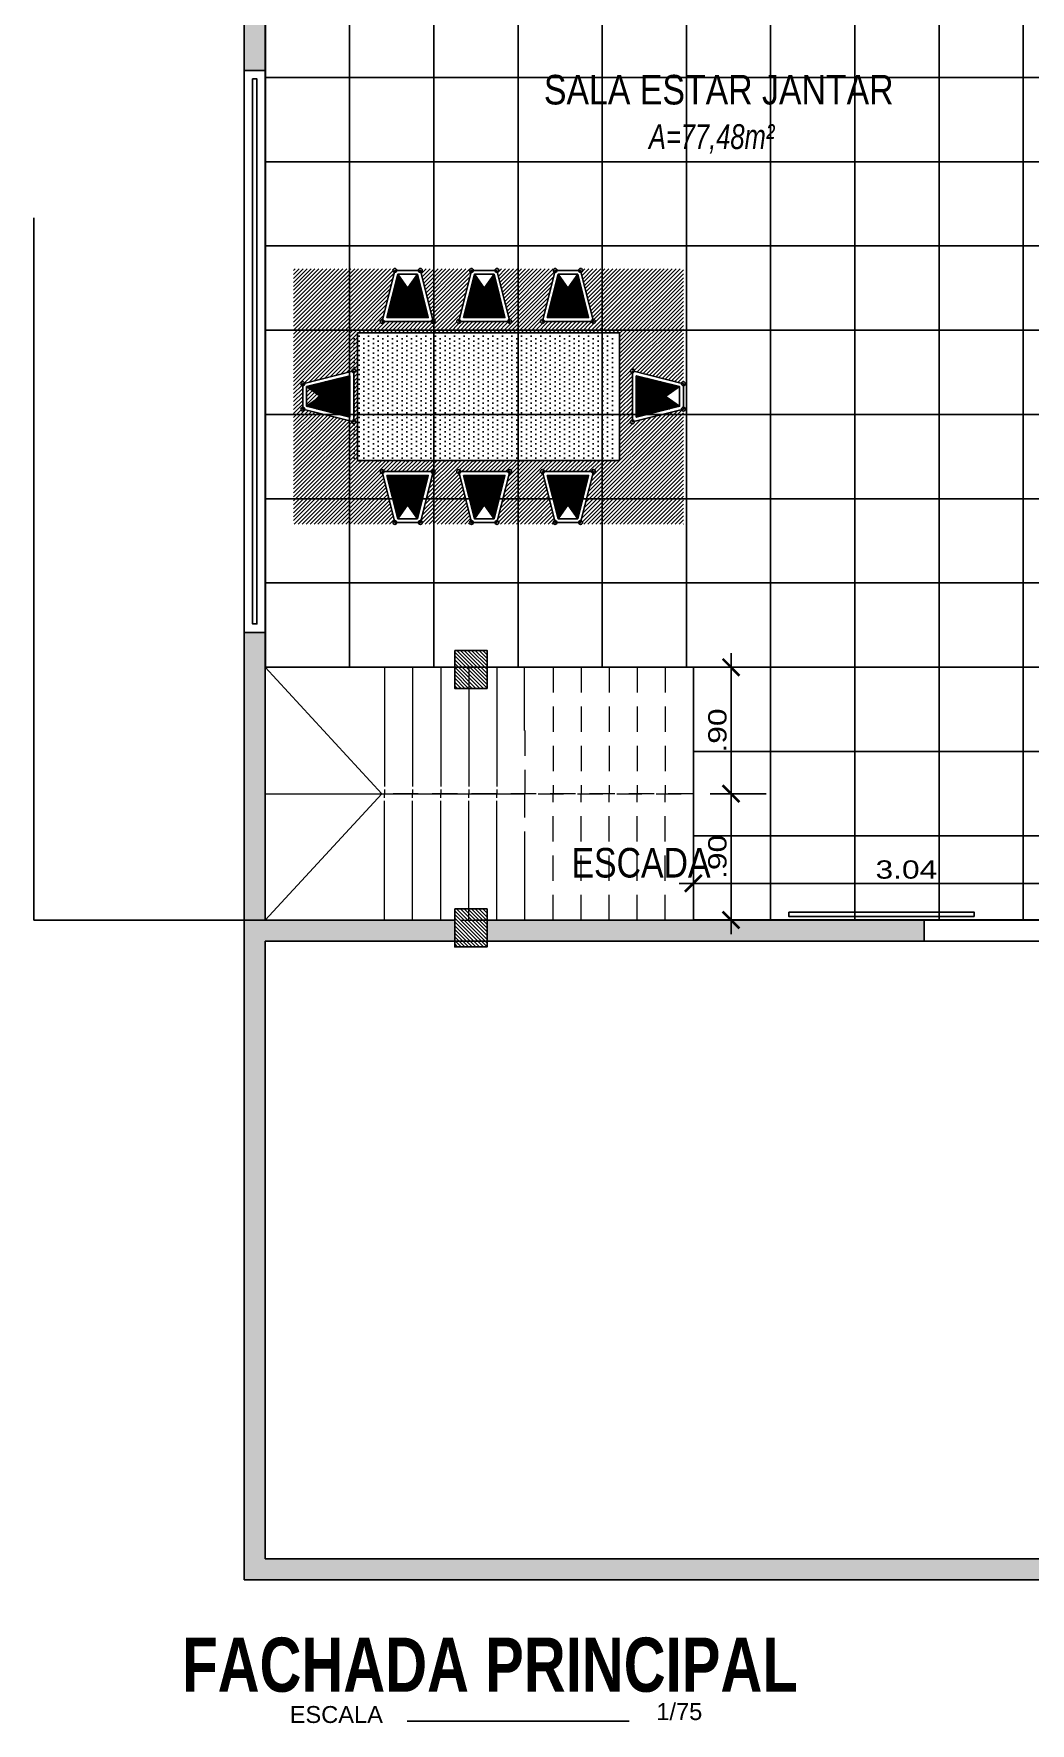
# Model space of a CAD drawing. Header units: inches. Extents: x 5.4 to 65.7, y -9.8 to 26.8.
# Drawn here: x 20.17 to 27.27, y -9.85 to 2.18 of the extents above; entities that cross this region are included whole.
import ezdxf
from ezdxf.enums import TextEntityAlignment as Align

# ---------------------------------------------------------------- set-up
doc = ezdxf.new("R2010")
doc.units = ezdxf.units.IN
doc.header["$MEASUREMENT"] = 0
doc.linetypes.add('ACAD_ISO02W100', pattern=[15, 12, -3])
doc.linetypes.add('DASHED2', pattern=[0.375, 0.25, -0.125])
for name, color, linetype in [('2', 42, 'Continuous'), ('4', 7, 'Continuous'), ('HATCH', 1, 'Continuous'), ('PISO-02', 141, 'Continuous')]:
    doc.layers.add(name, color=color, linetype=linetype)
for name, color, linetype, lineweight in [('_mobiliário', 7, 'Continuous', 5), ('L. Discontinua', 12, 'ACAD_ISO02W100', 5), ('Muro bajo', 36, 'Continuous', 9), ('TEXTO', 7, 'Continuous', 5)]:
    doc.layers.add(name, color=color, linetype=linetype, lineweight=lineweight)
doc.styles.add('Cota B', font='swissck.ttf')
doc.styles.add('R80-50', font='REFSAN.TTF', dxfattribs={"width": 1.3, "height": 0.13})
doc.styles.add('ROUND3', font='swisse.ttf')
doc.styles.add('TALLER', font='')
doc.styles.get('TALLER').set_extended_font_data('Haettenschweiler', bold=True)
doc.dimstyles.new('1-50', dxfattribs={"dimtxt": 0.13, "dimasz": 0.12, "dimexe": 0.25, "dimexo": 0.12, "dimgap": 0.03, "dimtad": 1, "dimzin": 5, "dimdsep": 46, "dimtxsty": 'R80-50', "dimblk": 'ARCHTICK', "dimcen": 0.06, "dimdle": 0.1, "dimclrd": 8, "dimclre": 8, "dimclrt": 256, "dimadec": 0, "dimazin": 0, "dimtfac": 1, "dimtix": 1, "dimtmove": 0, "dimatfit": 3, "dimfxl": 1, "dimtolj": 1, "dimtzin": 0, "dimarcsym": 0})

# ---------------------------------------------------------------- blocks, each defined once
blk = doc.blocks.new('CK')
at = {"layer": 'PISO-02'}
h = blk.add_hatch(dxfattribs=at)
h.set_pattern_fill('ANSI31', color=152, scale=0.07, angle=45, style=0)
h.set_pattern_definition([(90, (-5.738225, 4.76003), (-0.00875, 0), [])])
h.paths.add_polyline_path([(0, -0.139), (-0.077, -0.03), (-0.162, -0.37)])
h.paths.add_polyline_path([(0.162, -0.37), (0.077, -0.03), (0, -0.139)])
h = blk.add_hatch(dxfattribs=at)
h.set_pattern_fill('ANSI31', color=152, scale=0.07, angle=315, style=0)
h.set_pattern_definition([(0, (-5.738225, 4.76003), (0, 0.00875), [])])
h.paths.add_polyline_path([(0, -0.139), (-0.162, -0.37), (0.162, -0.37)])
for p, q in [((-0.162, -0.37), (0.077, -0.03)), ((-0.077, -0.03), (0.162, -0.37))]:
    blk.add_line(p, q)
for points in [[(-0.2, -0.4), (-0.1, 0), (0.1, 0), (0.2, -0.4)], [(-0.162, -0.37), (-0.077, -0.03), (0.077, -0.03), (0.162, -0.37)]]:
    blk.add_lwpolyline(points, close=True)
for centre in [(-0.1, 0), (0.1, 0), (-0.2, -0.4), (0.2, -0.4)]:
    blk.add_circle(centre, 0.015)
blk = doc.blocks.new('_ArchTick')
at = {"color": 0, "linetype": 'ByBlock', "const_width": 0.15}
blk.add_lwpolyline([(-0.5, -0.5), (0.5, 0.5)], dxfattribs=at)
blk = doc.blocks.new('*D71')
at = {"color": 8, "lineweight": -2}
for p, q in [((25.14, -4.228), (25.14, -3.128)), ((24.991, -3.228), (25.39, -3.228)), ((24.991, -4.128), (25.39, -4.128))]:
    blk.add_line(p, q, dxfattribs=at)
at = {"layer": 'DEFPOINTS', "color": 0}
for p in [(24.871, -3.228), (25.14, -3.228), (24.871, -4.128)]:
    blk.add_point(p, dxfattribs=at)
at = {"color": 8, "lineweight": -2, "xscale": 0.12, "yscale": 0.12, "zscale": 0.12}
for p, rotation in [((25.14, -3.228), 90), ((25.14, -4.128), 270)]:
    blk.add_blockref('_ArchTick', p, dxfattribs=dict(at, rotation=rotation))
at = {"insert": (25.043, -3.678), "char_height": 0.13, "attachment_point": 5, "rotation": 90, "style": 'R80-50'}
blk.add_mtext('\\A1;.90', dxfattribs=at)
blk = doc.blocks.new('*D72')
at = {"color": 8, "lineweight": -2}
for p, q in [((25.14, -3.328), (25.14, -2.228)), ((24.991, -2.328), (25.39, -2.328)), ((24.991, -3.228), (25.39, -3.228))]:
    blk.add_line(p, q, dxfattribs=at)
at = {"layer": 'DEFPOINTS', "color": 0}
for p in [(24.871, -2.328), (25.14, -2.328), (24.871, -3.228)]:
    blk.add_point(p, dxfattribs=at)
at = {"color": 8, "lineweight": -2, "xscale": 0.12, "yscale": 0.12, "zscale": 0.12}
for p, rotation in [((25.14, -2.328), 90), ((25.14, -3.228), 270)]:
    blk.add_blockref('_ArchTick', p, dxfattribs=dict(at, rotation=rotation))
at = {"insert": (25.043, -2.778), "char_height": 0.13, "attachment_point": 5, "rotation": 90, "style": 'R80-50'}
blk.add_mtext('\\A1;.90', dxfattribs=at)
blk = doc.blocks.new('*D73')
at = {"color": 8, "lineweight": -2}
for p, q in [((24.871, -4.008), (24.871, -3.617)), ((27.906, -3.929), (27.906, -3.617)), ((24.771, -3.867), (28.006, -3.867))]:
    blk.add_line(p, q, dxfattribs=at)
at = {"layer": 'DEFPOINTS', "color": 0}
for p in [(27.906, -3.867), (27.906, -4.049), (24.871, -4.128)]:
    blk.add_point(p, dxfattribs=at)
at = {"color": 8, "lineweight": -2, "xscale": 0.12, "yscale": 0.12, "zscale": 0.12, "rotation": 180}
blk.add_blockref('_ArchTick', (24.871, -3.867), dxfattribs=at)
at = {"color": 8, "lineweight": -2, "xscale": 0.12, "yscale": 0.12, "zscale": 0.12}
blk.add_blockref('_ArchTick', (27.906, -3.867), dxfattribs=at)
at = {"insert": (26.389, -3.769), "char_height": 0.13, "attachment_point": 5, "style": 'R80-50'}
blk.add_mtext('\\A1;3.04', dxfattribs=at)

msp = doc.modelspace()

# ---------------------------------------------------------------- hatches: boundary and pattern name
h = msp.add_hatch(color=256)
edge = h.paths.add_edge_path()
edge.add_line((32.871, 7.822), (21.671, 7.822))
edge.add_line((21.671, 7.822), (21.671, 1.922))
edge.add_line((21.671, 1.922), (21.821, 1.922))
edge.add_line((21.821, 1.922), (21.821, 3.587))
edge.add_line((21.821, 3.587), (21.821, 3.96))
edge.add_line((21.821, 3.96), (21.82, 4.387))
edge.add_line((21.82, 4.387), (21.821, 4.387))
edge.add_line((21.821, 4.387), (21.821, 6.447))
edge.add_line((21.821, 6.447), (21.79, 6.458))
edge.add_ellipse((22.022, 5.203), major_axis=(-0.903, 0.903), ratio=1, start_angle=324.0488, end_angle=325.4765, ccw=False)
edge.add_line((21.821, 6.463), (21.821, 6.535))
edge.add_ellipse((22.229, 7.882), major_axis=(-0.995, 0.995), ratio=1, start_angle=117.2569, end_angle=118.1528, ccw=False)
edge.add_line((21.8, 6.542), (21.821, 6.542))
edge.add_line((21.821, 6.542), (21.821, 7.672))
edge.add_line((21.821, 7.672), (22.324, 7.672))
edge.add_arc((22.2, 7.607), 0.14, 27.7595, 45.8107)
edge.add_arc((22.228, 7.557), 0.167, 44.0568, 65.0989, ccw=False)
edge.add_line((22.348, 7.672), (32.721, 7.672))
edge.add_line((32.721, 7.672), (32.721, 7.576))
edge.add_line((32.721, 7.576), (32.871, 7.576))
edge.add_line((32.871, 7.576), (32.871, 7.822))
for points in [[(21.821, -2.079), (21.671, -2.079), (21.671, -4.128), (21.821, -4.128)], [(32.871, -4.128), (28.021, -4.128), (28.021, -4.278), (29.531, -4.278), (29.531, -4.482), (29.681, -4.482), (29.681, -4.278), (32.721, -4.278), (32.721, -6.878), (29.681, -6.878), (29.681, -5.235), (29.531, -5.235), (29.531, -7.116), (29.681, -7.116), (29.681, -7.028), (31.081, -7.028), (31.081, -8.678), (31.231, -8.678), (31.231, -7.028), (32.721, -7.028), (32.721, -8.678), (31.231, -8.678), (21.821, -8.678), (21.821, -4.278), (23.171, -4.278), (23.171, -4.128), (22.935, -4.128), (21.671, -4.128), (21.671, -8.828), (32.871, -8.828)], [(26.516, -4.128), (23.401, -4.128), (23.401, -4.278), (26.516, -4.278)]]:
    msp.add_hatch(color=256).paths.add_polyline_path(points)
h = msp.add_hatch()
h.set_pattern_fill('ANSI31', color=256, scale=0.15, style=0)
h.set_pattern_definition([(135, (23.401368, -2.477506), (0.0132583, 0.0132583), [])])
h.paths.add_polyline_path([(23.171, -2.208), (23.401, -2.208), (23.401, -2.478), (23.171, -2.478)])
h = msp.add_hatch()
h.set_pattern_fill('ANSI31', color=256, scale=0.15, style=0)
h.set_pattern_definition([(135, (23.401368, -4.318983), (0.0132583, 0.0132583), [])])
h.paths.add_polyline_path([(23.171, -4.049), (23.401, -4.049), (23.401, -4.319), (23.171, -4.319)])
at = {"layer": '2'}
h = msp.add_hatch(dxfattribs=at)
h.set_pattern_fill('_USER', color=32, scale=0.6, style=0, double=1, pattern_type=0)
h.set_pattern_definition([(0, (21.82137, -4.1275), (0, 0.6), []), (90, (21.82137, -4.1275), (-0.6, 0), [])])
h.paths.add_polyline_path([(32.721, 7.672), (23.321, 7.672), (23.321, 6.052), (21.821, 6.052), (21.821, -2.328), (24.871, -2.328), (24.871, -4.128), (27.791, -4.128), (27.791, -4.049), (27.871, -4.049), (27.871, 6.285), (32.721, 6.322)])
at = {"layer": '_mobiliário'}
h = msp.add_hatch(dxfattribs=at)
h.set_pattern_fill('ANSI31', color=42, scale=0.16, style=0)
h.set_pattern_definition([(45, (-384.254874, 30.788194), (-0.0141421356, 0.0141421356), [])])
h.paths.add_polyline_path([(22.667, -0.934), (23.004, -0.934, -1.000001), (23.031, -0.934, -0.487928), (23.014, -0.947), (22.93, -1.284, -0.344151), (22.94, -1.297, -0.223128), (22.935, -1.308), (23.281, -1.308, -0.223128), (23.276, -1.297, -0.344151), (23.286, -1.284), (23.202, -0.947, -0.487928), (23.185, -0.934, -1), (23.212, -0.934), (23.549, -0.934, -1.000001), (23.576, -0.934, -0.487928), (23.559, -0.947), (23.475, -1.284, -0.344151), (23.485, -1.297, -0.223128), (23.48, -1.308), (23.878, -1.308, -0.223128), (23.873, -1.297, -0.344151), (23.883, -1.284), (23.799, -0.947, -0.487928), (23.782, -0.934, -1), (23.809, -0.934), (24.145, -0.934, -1.000001), (24.173, -0.934, -0.487928), (24.156, -0.947), (24.071, -1.284, -0.344151), (24.082, -1.297, -0.223128), (24.077, -1.308), (24.8, -1.308), (24.8, -0.504, -0.344151), (24.787, -0.493), (24.45, -0.578, -0.061321), (24.451, -0.581, -1), (24.423, -0.581, -0.414214), (24.437, -0.567), (24.437, -0.231, -0.414214), (24.423, -0.218, -1.000001), (24.451, -0.218, -0.061321), (24.45, -0.221), (24.787, -0.305, -0.344151), (24.8, -0.295), (24.8, 0.509), (24.077, 0.509, -0.223128), (24.082, 0.499, -0.344151), (24.071, 0.485), (24.156, 0.149, -0.487928), (24.173, 0.135, -1), (24.145, 0.135), (23.809, 0.135, -1), (23.782, 0.135, -0.487928), (23.799, 0.149), (23.883, 0.485, -0.344151), (23.873, 0.499, -0.223128), (23.878, 0.509), (23.48, 0.509, -0.223128), (23.485, 0.499, -0.344151), (23.475, 0.485), (23.559, 0.149, -0.487928), (23.576, 0.135, -1), (23.549, 0.135), (23.212, 0.135, -1), (23.185, 0.135, -0.487928), (23.202, 0.149), (23.286, 0.485, -0.344151), (23.276, 0.499, -0.223128), (23.281, 0.509), (22.935, 0.509, -0.223128), (22.94, 0.499, -0.344151), (22.93, 0.485), (23.014, 0.149, -0.487928), (23.031, 0.135, -1), (23.004, 0.135), (22.667, 0.135, -1), (22.64, 0.135, -0.487928), (22.657, 0.149), (22.741, 0.485, -0.344151), (22.731, 0.499, -0.223128), (22.736, 0.509), (22.023, 0.509), (22.023, -1.308), (22.736, -1.308, -0.223128), (22.731, -1.297, -0.344151), (22.741, -1.284), (22.657, -0.947, -0.487928), (22.64, -0.934, -1)])
h.paths.add_polyline_path([(22.478, -0.854), (22.478, 0.055), (24.346, 0.055), (24.346, -0.854)], flags=16)
h.paths.add_polyline_path([(22.438, -0.581, -0.061321), (22.438, -0.578), (22.101, -0.493, -0.884443), (22.074, -0.49, -0.414214), (22.088, -0.476), (22.088, -0.322, -0.414214), (22.074, -0.308, -0.884443), (22.101, -0.305), (22.438, -0.221, -0.061321), (22.438, -0.218, -1.000001), (22.465, -0.218, -0.414214), (22.451, -0.231), (22.451, -0.567, -0.414214), (22.465, -0.581, -1)], flags=16)
h.paths.add_polyline_path([(22.424, -0.546), (22.115, -0.469), (22.115, -0.33), (22.424, -0.252)], flags=0)
at = {"layer": 'HATCH'}
h = msp.add_hatch(dxfattribs=at)
h.set_pattern_fill('DOTS', color=161, scale=0.545066, angle=270, style=0)
h.set_pattern_definition([(270, (-192.301496, 356.51979), (0.0340666435, -0.0170333218), [0, -0.0340666435])])
h.paths.add_polyline_path([(24.315, -0.871), (24.315, 0.038), (22.446, 0.038), (22.446, -0.871)])

# ---------------------------------------------------------------- linework, layer by layer
at = {"linetype": 'DASHED2', "ltscale": 20}
for p, q in [((20.171, -4.128), (20.171, 9.322)), ((21.671, -4.128), (20.171, -4.128))]:
    msp.add_line(p, q, dxfattribs=at)
for p, q in [((21.671, -4.128), (21.671, 7.822)), ((21.821, -4.128), (21.821, 7.672)), ((23.401, -2.208), (23.321, -2.208)), ((23.401, -2.478), (23.401, -2.208)), ((22.651, -3.228), (21.821, -2.328)), ((24.871, -2.328), (21.821, -2.328)), ((23.321, -2.478), (23.401, -2.478)), ((22.651, -3.228), (21.821, -4.128)), ((23.401, -4.049), (23.321, -4.049)), ((23.401, -4.319), (23.401, -4.049)), ((23.171, -4.128), (21.671, -4.128)), ((21.671, -4.128), (21.671, -8.828)), ((23.321, -4.128), (26.516, -4.128)), ((21.821, -4.278), (26.516, -4.278)), ((21.821, -4.278), (21.821, -8.678)), ((23.321, -4.319), (23.401, -4.319)), ((21.821, -8.678), (32.321, -8.678)), ((21.671, -8.828), (32.871, -8.828)), ((22.833, -9.833), (24.413, -9.833))]:
    msp.add_line(p, q)
for points in [[(32.721, 7.672), (23.321, 7.672), (23.321, 6.052), (21.821, 6.052), (21.821, -2.328), (24.871, -2.328), (24.871, -4.128), (27.791, -4.128), (27.791, -4.049), (27.871, -4.049), (27.871, 6.285), (32.721, 6.322), (32.721, 7.672)], [(26.516, -4.128), (26.516, -4.278)]]:
    msp.add_lwpolyline(points)
for points in [[(21.671, 1.922), (21.821, 1.922), (21.821, -2.079), (21.671, -2.079)], [(21.731, 1.862), (21.761, 1.862), (21.761, -2.019), (21.731, -2.019)], [(23.171, -2.208), (23.401, -2.208), (23.401, -2.478), (23.171, -2.478)], [(23.171, -4.049), (23.401, -4.049), (23.401, -4.319), (23.171, -4.319)], [(26.873, -4.103), (25.552, -4.103), (25.552, -4.073), (26.873, -4.073)], [(26.516, -4.278), (27.585, -4.278), (27.585, -4.128), (26.516, -4.128)]]:
    msp.add_lwpolyline(points, close=True)
at = {"layer": '4', "elevation": -0.227}
msp.add_lwpolyline([(22.478, 0.055), (24.346, 0.055), (24.346, -0.854), (22.478, -0.854)], close=True, dxfattribs=at)
at = {"layer": 'L. Discontinua', "ltscale": 0.015}
for p, q in [((23.871, -2.328), (23.871, -3.228)), ((24.071, -2.328), (24.071, -3.228)), ((24.271, -2.328), (24.271, -3.228)), ((24.471, -2.328), (24.471, -3.228)), ((24.671, -2.328), (24.671, -3.228)), ((24.871, -2.328), (24.871, -3.228)), ((24.871, -2.328), (24.871, -3.228)), ((23.671, -2.778), (23.671, -3.228)), ((24.871, -3.228), (22.651, -3.228)), ((24.871, -3.228), (22.651, -3.228)), ((23.485, -3.228), (24.871, -3.228)), ((23.485, -3.228), (24.871, -3.228)), ((23.671, -3.678), (23.671, -3.228)), ((23.871, -4.128), (23.871, -3.228)), ((24.071, -4.128), (24.071, -3.228)), ((24.271, -4.128), (24.271, -3.228)), ((24.471, -4.128), (24.471, -3.228)), ((24.671, -4.128), (24.671, -3.228)), ((24.871, -4.128), (24.871, -3.228)), ((24.871, -4.128), (24.871, -3.228)), ((22.935, -4.128), (25.985, -4.128))]:
    msp.add_line(p, q, dxfattribs=at)
at = {"layer": 'Muro bajo'}
for p, q in [((22.671, -2.328), (22.671, -3.178)), ((22.871, -2.328), (22.871, -3.178)), ((23.071, -2.328), (23.071, -3.178)), ((23.271, -2.328), (23.271, -3.178)), ((23.471, -2.328), (23.471, -3.178)), ((23.669, -2.778), (23.669, -2.328)), ((21.821, -3.228), (22.671, -3.228)), ((21.821, -3.228), (22.671, -3.228)), ((22.351, -3.228), (23.485, -3.228)), ((22.351, -3.228), (23.485, -3.228)), ((22.671, -3.198), (22.671, -3.228)), ((22.671, -3.258), (22.671, -3.228)), ((22.871, -3.198), (22.871, -3.228)), ((22.871, -3.258), (22.871, -3.228)), ((23.071, -3.198), (23.071, -3.228)), ((23.071, -3.258), (23.071, -3.228)), ((23.271, -3.198), (23.271, -3.228)), ((23.271, -3.258), (23.271, -3.228)), ((23.471, -3.198), (23.471, -3.228)), ((23.471, -3.258), (23.471, -3.228)), ((22.671, -4.128), (22.671, -3.278)), ((22.871, -4.128), (22.871, -3.278)), ((23.071, -4.128), (23.071, -3.278)), ((23.271, -4.128), (23.271, -3.278)), ((23.471, -4.128), (23.471, -3.278)), ((23.669, -3.678), (23.669, -4.128))]:
    msp.add_line(p, q, dxfattribs=at)

# ---------------------------------------------------------------- block references
at = {"layer": '4', "xscale": 0.9084438270592728, "yscale": 0.9084438270599547, "zscale": 0.9084438270598528}
for p in [(22.835, 0.499), (23.381, 0.499), (23.977, 0.499)]:
    msp.add_blockref('CK', p, dxfattribs=at)
at = {"layer": '4', "yscale": 0.9084438270599547, "zscale": 0.9084438270598528}
for p, xscale, rotation in [((22.088, -0.399), -0.9084438270599547, 90), ((24.8, -0.399), 0.9084438270599547, 269.9999999999999), ((22.835, -1.297), -0.9084438270592728, 180), ((23.381, -1.297), -0.9084438270592728, 180), ((23.977, -1.297), -0.9084438270592728, 180)]:
    msp.add_blockref('CK', p, dxfattribs=dict(at, xscale=xscale, rotation=rotation))

# ---------------------------------------------------------------- texts
for s, height, style, p in [('FACHADA PRINCIPAL', 0.38549, 'TALLER', (23.422, -9.431)), ('ESCALA', 0.1205, 'ROUND3', (22.327, -9.786)), ('1/75', 0.1205, 'ROUND3', (24.771, -9.763))]:
    msp.add_text(s, height=height, dxfattribs=dict(style=style)).set_placement(p, align=Align.MIDDLE)
at = {"layer": 'TEXTO', "char_height": 0.26286, "attachment_point": 8, "style": 'Cota B'}
for s, insert in [('{\\fSwis721 BlkEx BT|b0|i1|c0|p34; \\fSwis721 Cn BT|b0|i0|c0|p34;\\H0.80071x;SALA ESTAR JANTAR\\P\\fSwis721 LtCn BT|b0|i1|c0|p34;\\H0.84203x;A=77,48m²}', (25.001, 1.33)), ('{\\fSwis721 BlkEx BT|b0|i1|c0|p34; \\fSwis721 Cn BT|b0|i0|c0|p34;\\H0.80071x;ESCADA}', (24.447, -3.828))]:
    msp.add_mtext(s, dxfattribs=dict(at, insert=insert))

# ---------------------------------------------------------------- dimensions: what is measured, and where the dimension line sits
dim = msp.add_linear_dim(base=(25.14, -2.328), p1=(24.871, -3.228), p2=(24.871, -2.328), angle=90, dimstyle='1-50', override={"dimtmove": 1})
dim.commit()
dim.dimension.update_dxf_attribs({"geometry": '*D72', "text_midpoint": (25.043, -2.778)})
dim = msp.add_linear_dim(base=(25.14, -3.228), p1=(24.871, -4.128), p2=(24.871, -3.228), angle=90, dimstyle='1-50')
dim.commit()
dim.dimension.update_dxf_attribs({"geometry": '*D71', "text_midpoint": (25.043, -3.678)})
dim = msp.add_linear_dim(base=(27.906367803, -3.867001422), p1=(24.871367803, -4.127505794), p2=(27.906367803, -4.04898321), dimstyle='1-50')
dim.commit()
dim.dimension.update_dxf_attribs({"geometry": '*D73', "text_midpoint": (26.388867803, -3.769294908)})

doc.saveas('drawing.dxf')
